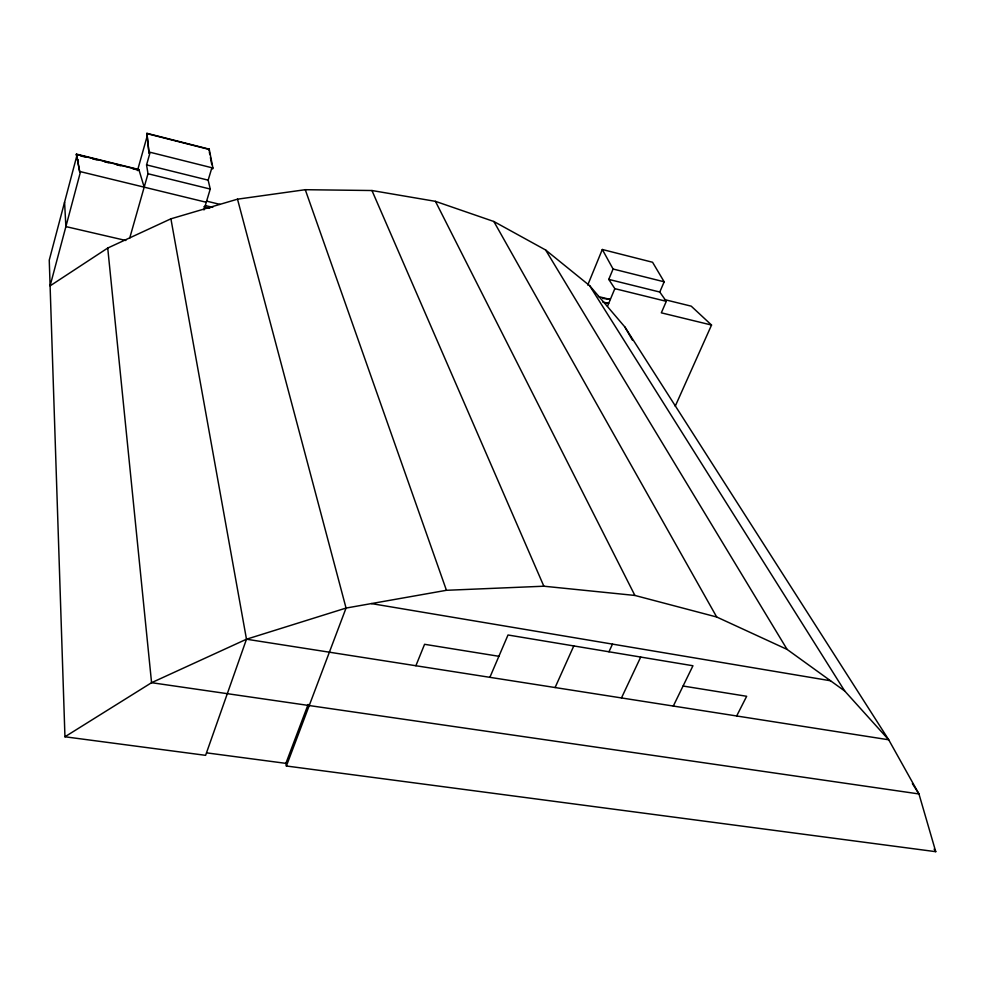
<?xml version="1.0" encoding="UTF-8"?>
<svg xmlns="http://www.w3.org/2000/svg" width="985" height="985" viewBox="0 0 985 985"><rect width="100%" height="100%" fill="white"/><g stroke="black" fill="none" stroke-linecap="round" stroke-linejoin="round"><path stroke-width="1.48" d="M144.179 187.162L138.873 169.518L76.436 154.116L79.711 171.858L80.425 172.03L50.1 285.859L107.734 248.048L170.91 218.818L237.508 199.179L305.276 189.699L371.961 190.524L435.444 201.346L493.854 221.502L545.628 249.993L589.584 285.601L624.884 326.995L888.704 739.784L918.956 793.947L935.75 851.68L286.389 765.998L285.884 763.363L308.133 704.423M79.711 171.858L76.436 154.116M203.957 209.965L210.248 189.058L208.155 180.156L211.603 168.706L212.625 168.964L212.92 168.004L209.214 149.154L146.913 133.32L149.006 153.032L149.868 153.254L146.568 164.889L147.996 173.742L129.663 238.259M137.481 170.59L147.159 136.176M138.873 169.518L138.725 170.516M149.006 153.032L146.913 133.32M209.214 149.154L209.029 150.348M170.91 218.818L246.484 639.216L205.606 755.335L64.948 736.78L49.25 260.138L76.965 155.298L76.276 155.125M286.389 765.998L346.055 608.065L237.508 199.179M415.892 665.737L424.572 644.301L498.89 656.293M587.737 285.059L602.303 249.488L652.562 262.256L664.173 281.808L659.778 292.04L666.303 301.324L661.329 312.836L711.539 325.05L675.23 406.214M666.303 301.324L614.837 288.654L608.767 279.395L613.076 269.016L602.303 249.488M607.499 306.261L614.837 288.654M489.877 677.323L508.014 634.993L692.947 665.749L673.309 706.06M555.097 687.542L573.787 645.938M608.952 651.787L612.485 644.116M621.473 697.934L640.706 657.069M736.669 715.972L746.667 696.284L683.073 686.028M64.948 736.78L151.567 682.691L246.484 639.216L346.055 608.065L446.439 590.298L543.855 586.21L634.894 595.445L716.698 617.004L787.113 649.423L844.699 690.99L888.704 739.784L246.484 639.216M206.776 752.885L285.884 763.363M602.906 298.381L610.331 299.465L598.363 296.547M604.248 302.727L608.681 303.429L602.697 301.976M371.357 603.583L830.552 680.77M125.846 240.488L65.884 226.587L64.579 202.184M206.616 201.137L220.074 204.412M79.797 171.501L206.271 202.27M205.286 205.557L212.748 207.367M203.772 206.85L209.743 208.303M76.461 154.436L138.922 169.839M664.469 299.575L691.224 306.163L711.539 325.05M80.708 155.901L85.166 157.009M92.602 158.831L97.059 159.939M104.496 161.762L108.953 162.87M116.39 164.692L120.847 165.8M132.741 168.73L137.198 169.826M147.996 173.742L210.248 189.058M146.568 164.889L208.155 180.156M608.767 279.395L659.778 292.04M149.277 152.059L212.92 168.004M613.076 269.016L664.173 281.808M146.962 133.628L209.288 149.474M146.703 134.526L147.565 134.748M912.369 783.58L918.956 793.947L151.567 682.691L107.734 248.048M589.584 285.601L844.699 690.99M934.125 849.07L935.75 851.68M545.628 249.993L787.113 649.423M624.884 326.995L632.37 340.071M493.854 221.502L716.698 617.004M435.444 201.346L634.894 595.445M371.961 190.524L543.855 586.21M305.276 189.699L446.439 590.298M77.84 159.484L78.406 162.266M209.3 151.788L209.854 154.645M210.408 157.514L211.8 164.667"/></g></svg>
